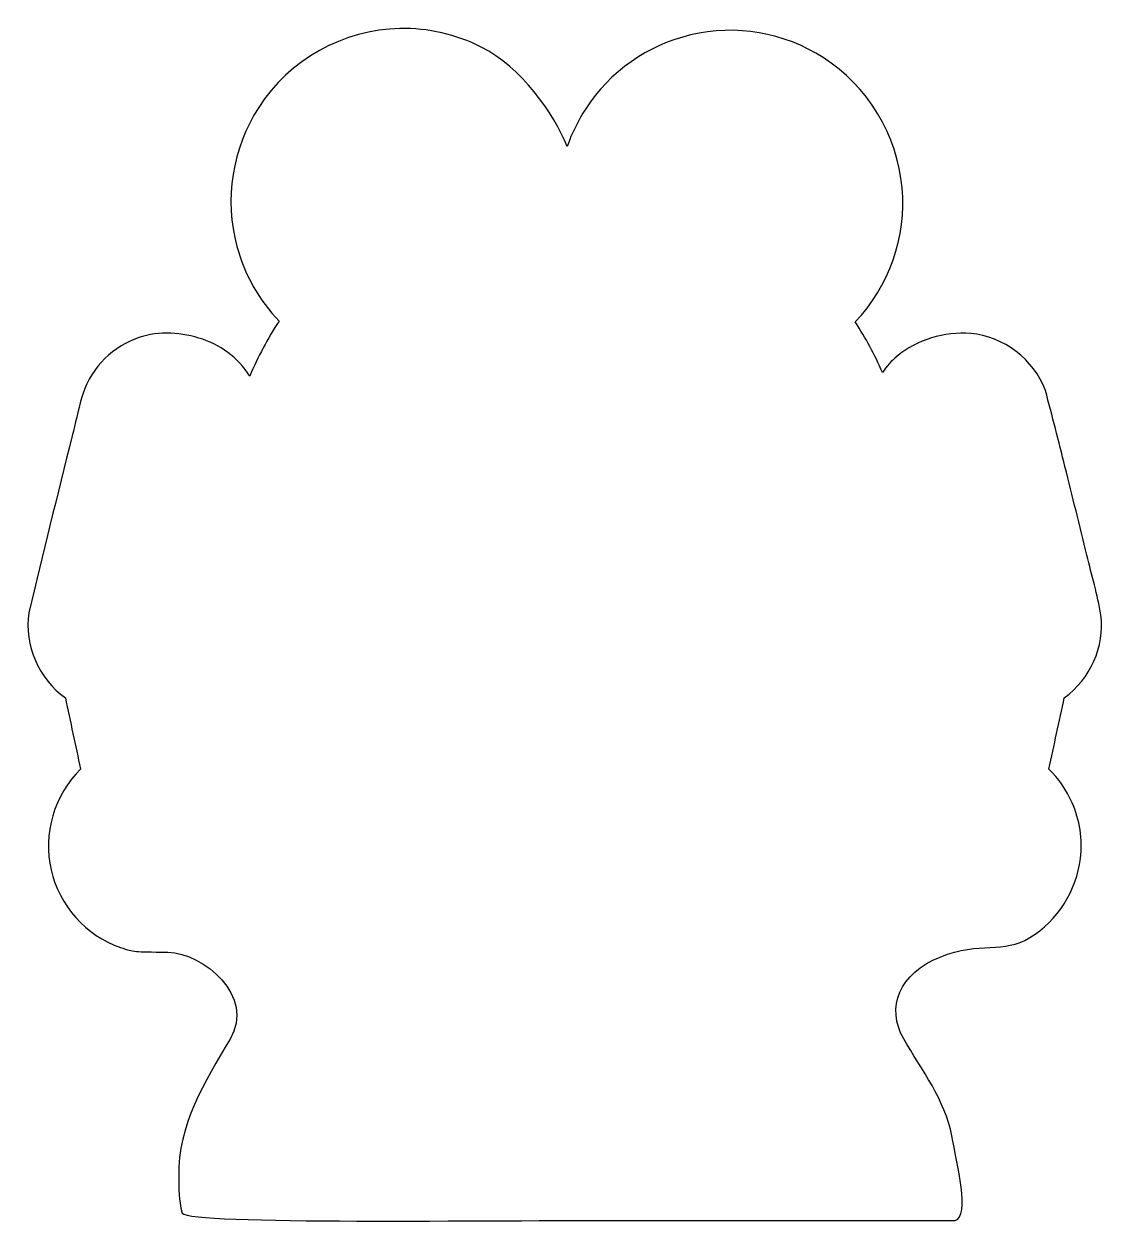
# Model space of a CAD drawing. Header units: millimetres. Extents: x 0.3 to 53.8, y 0.3 to 59.7.
import ezdxf

# ---------------------------------------------------------------- set-up
doc = ezdxf.new("R2010")
doc.units = ezdxf.units.MM
doc.layers.get('0').update_dxf_attribs({"linetype": 'CONTINUOUS'})

msp = doc.modelspace()

# ---------------------------------------------------------------- linework, layer by layer
at = {"color": 1}
msp.add_lwpolyline([(18.910182, 59.498217)], close=True, dxfattribs=at)
msp.add_lwpolyline([(30.449825, 0.510706), (46.394892, 0.510706)], dxfattribs=at)
for points in [[(18.910182, 59.498217), (16.129339, 59.454111), (13.413139, 57.943766), (11.919082, 55.59288)], [(22.932597, 58.582996), (21.692105, 59.207741), (20.29921, 59.529502), (18.910182, 59.498217)], [(39.853295, 58.059015), (37.939441, 59.295937), (35.514789, 59.721051), (33.299176, 59.179478)], [(33.299176, 59.179478), (31.186591, 58.687373), (29.279079, 57.354183), (28.105949, 55.525305)], [(27.188364, 53.661416), (26.523104, 55.295553), (24.926309, 57.589948), (22.932597, 58.582996)], [(43.763935, 51.611884), (43.542689, 54.208357), (42.06272, 56.674152), (39.853295, 58.059015)], [(11.919082, 55.59288), (10.618061, 53.58936), (10.204762, 51.024995), (10.838791, 48.718256)], [(28.105949, 55.525305), (27.726069, 54.944382), (27.418623, 54.316291), (27.188364, 53.661416)], [(41.443951, 44.975413), (43.111203, 46.722519), (43.9908, 49.202945), (43.763935, 51.611884)], [(10.838791, 48.718256), (11.214203, 47.337327), (11.935561, 46.049212), (12.930346, 45.020247)], [(12.930346, 45.020247), (12.364332, 44.159426), (11.874921, 43.247811), (11.475057, 42.298057)], [(42.79021, 42.48271), (42.412919, 43.349804), (41.961227, 44.184032), (41.443951, 44.975413)], [(5.793248, 44.129067), (4.522545, 43.63664), (3.504268, 42.522319), (3.154157, 41.200593)], [(8.95401, 44.175502), (7.934467, 44.501014), (6.796411, 44.53045), (5.793248, 44.129067)], [(11.475057, 42.298057), (10.902174, 43.20512), (9.986805, 43.887626), (8.95401, 44.175502)], [(47.157659, 44.40759), (45.857669, 44.500282), (44.508401, 44.117156), (43.504481, 43.271962)], [(50.860124, 41.582145), (50.287131, 43.118461), (48.792387, 44.268778), (47.157659, 44.40759)], [(43.504481, 43.271962), (43.234592, 43.040222), (42.995138, 42.77345), (42.79021, 42.48271)], [(3.154157, 41.200593), (2.97593, 40.583295), (2.851572, 39.954125), (2.685161, 39.334752)], [(51.826387, 37.817299), (51.510817, 39.073562), (51.19494, 40.330736), (50.860124, 41.582145)], [(2.685161, 39.334752), (1.965206, 36.418629), (1.228212, 33.506398), (0.546525, 30.581087)], [(52.914215, 33.431243), (52.557613, 34.894702), (52.188804, 36.355232), (51.826387, 37.817299)], [(53.600236, 30.477708), (53.444583, 31.477919), (53.141237, 32.4464), (52.914215, 33.431243)], [(0.546525, 30.581087), (0.30404, 28.989263), (1.038144, 27.299901), (2.350777, 26.374786)], [(51.791882, 26.380678), (53.068766, 27.288082), (53.805457, 28.918244), (53.600236, 30.477708)], [(2.350777, 26.374786), (2.596372, 25.198316), (2.852787, 24.024055), (3.102842, 22.848478)], [(51.032116, 22.849704), (51.285372, 24.026696), (51.538627, 25.203686), (51.791882, 26.380678)], [(3.102842, 22.848478), (1.804327, 21.583891), (1.219773, 19.622609), (1.644074, 17.855648)], [(52.177811, 21.185097), (51.90602, 21.805991), (51.516069, 22.375379), (51.032116, 22.849704)], [(52.587463, 18.428149), (52.703391, 19.362071), (52.560336, 20.325423), (52.177811, 21.185097)], [(50.093403, 14.509415), (51.469657, 15.338306), (52.397474, 16.838017), (52.587463, 18.428149)], [(1.644074, 17.855648), (2.03912, 16.10792), (3.373752, 14.596615), (5.074002, 14.023245)], [(45.644943, 13.547641), (47.651873, 14.349541), (48.763341, 13.692716), (50.093403, 14.509415)], [(5.074002, 14.023245), (5.824254, 13.764162), (5.651677, 13.828798), (7.427428, 13.781974)], [(7.427428, 13.781974), (9.203179, 13.735149), (11.749363, 11.615401), (10.502096, 9.486671)], [(43.842816, 9.498439), (42.942891, 11.049284), (43.638012, 12.745742), (45.644943, 13.547641)], [(10.502096, 9.486671), (9.254828, 7.357942), (7.894602, 5.234751), (7.971315, 2.697342)], [(46.224508, 4.700397), (45.885136, 6.476519), (44.742742, 7.947593), (43.842816, 9.498439)], [(46.394892, 0.510706), (47.142275, 0.708769), (46.47276, 3.317705), (46.224508, 4.700397)], [(7.971315, 2.697342), (7.969873, 2.0279), (7.932366, 1.579739), (8.136323, 0.870038)], [(8.136323, 0.870038), (8.52124, 0.286007), (23.370256, 0.535919), (30.449825, 0.510706)]]:
    msp.add_open_spline(points, degree=3, dxfattribs=at)

doc.saveas('drawing.dxf')
